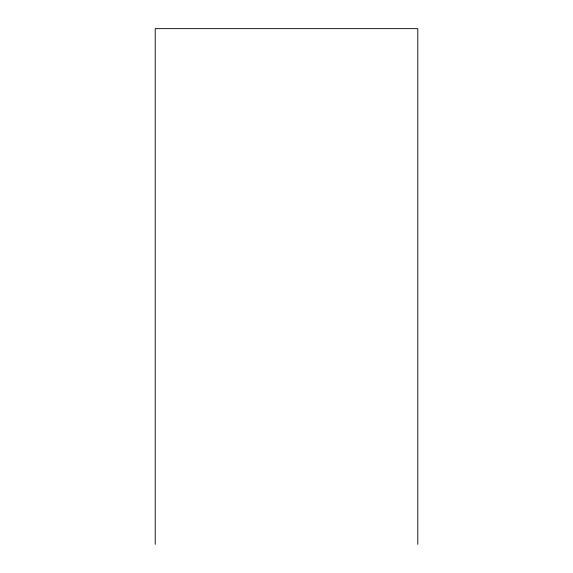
<?xml version="1.0" encoding="UTF-8"?>
<svg xmlns="http://www.w3.org/2000/svg" width="573" height="573" viewBox="0 0 573 573"><rect width="100%" height="100%" fill="white"/><g stroke="black" fill="none" stroke-linecap="round" stroke-linejoin="round"><path stroke-width="0.86" d="M417.789 544.35L417.789 28.65L155.211 28.65L155.211 544.35"/></g></svg>
